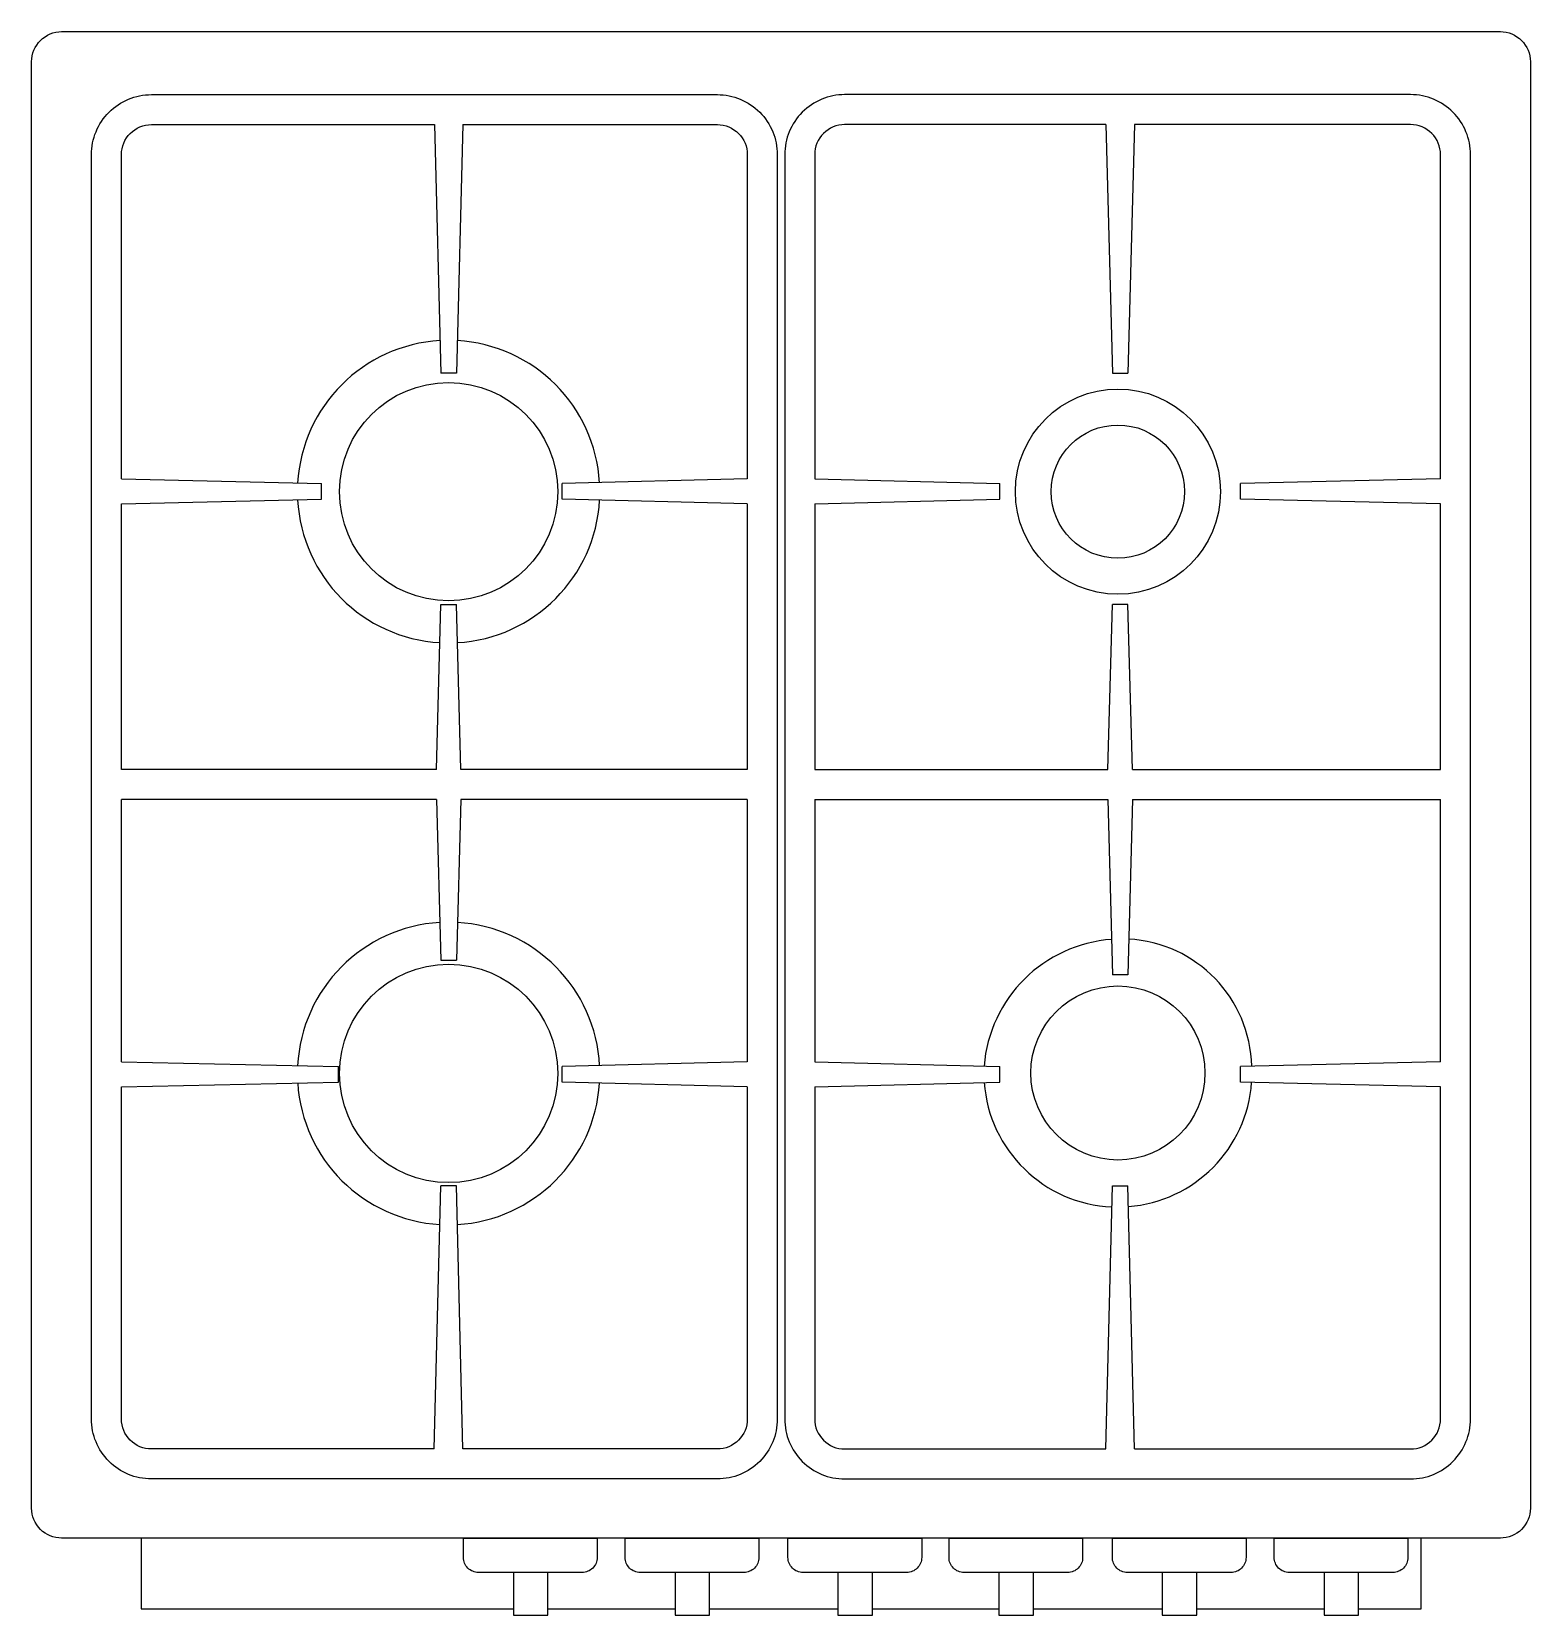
# Model space of a CAD drawing. Header units: millimetres. Extents: x -37 to 463, y -2 to 526.
import ezdxf

# ---------------------------------------------------------------- set-up
doc = ezdxf.new("R2010")
doc.units = ezdxf.units.MM
doc.layers.add('ceco.net 303', color=7, linetype='Continuous')

msp = doc.modelspace()

# ---------------------------------------------------------------- linework, layer by layer
at = {"layer": 'ceco.net 303'}
for p, q in [((97.86, 494.97), (100.04, 412.08)), ((107.37, 494.97), (105.19, 412.08)), ((321.9, 494.97), (324.08, 412.08)), ((331.41, 494.97), (329.23, 412.08)), ((105.19, 412.08), (100.04, 412.08)), ((324.08, 412.08), (329.23, 412.08)), ((-6.55, 376.8), (60.24, 375.23)), ((60.24, 370.08), (60.24, 375.23)), ((202.26, 376.84), (140.45, 375.23)), ((140.45, 370.08), (140.45, 375.23)), ((224.74, 376.84), (286.55, 375.23)), ((286.55, 370.08), (286.55, 375.23)), ((433.55, 376.8), (366.76, 375.23)), ((366.76, 370.08), (366.76, 375.23)), ((-6.55, 368.51), (60.24, 370.08)), ((202.26, 368.46), (140.45, 370.08)), ((224.74, 368.46), (286.55, 370.08)), ((433.55, 368.51), (366.76, 370.08)), ((98.52, 279.93), (100.04, 334.9)), ((100.04, 334.9), (105.19, 334.9)), ((106.71, 279.93), (105.19, 334.9)), ((322.56, 279.93), (324.08, 334.9)), ((329.23, 334.9), (324.08, 334.9)), ((330.75, 279.93), (329.23, 334.9)), ((98.52, 279.93), (-6.55, 279.93)), ((202.26, 279.93), (106.71, 279.93)), ((224.74, 279.93), (322.56, 279.93)), ((330.75, 279.93), (433.55, 279.93)), ((98.52, 269.93), (-6.55, 269.93)), ((98.52, 269.93), (100.04, 216.26)), ((106.71, 269.93), (105.19, 216.26)), ((202.26, 269.93), (106.71, 269.93)), ((224.74, 269.93), (322.56, 269.93)), ((322.56, 269.93), (324.08, 211.46)), ((330.75, 269.93), (329.23, 211.46)), ((330.75, 269.93), (433.55, 269.93)), ((100.04, 216.26), (105.19, 216.26)), ((329.23, 211.46), (324.08, 211.46)), ((-6.55, 182.38), (65.84, 180.81)), ((65.84, 175.66), (65.84, 180.81)), ((202.26, 182.43), (140.45, 180.81)), ((140.45, 175.66), (140.45, 180.81)), ((224.74, 182.43), (286.55, 180.81)), ((286.55, 175.66), (286.55, 180.81)), ((433.55, 182.38), (366.76, 180.81)), ((366.76, 175.66), (366.76, 180.81)), ((-6.55, 174.09), (65.84, 175.66)), ((202.26, 174.04), (140.45, 175.66)), ((224.74, 174.04), (286.55, 175.66)), ((433.55, 174.09), (366.76, 175.66)), ((97.84, 53.27), (100.04, 141.05)), ((105.19, 141.05), (100.04, 141.05)), ((107.38, 53.27), (105.19, 141.05)), ((321.88, 53.27), (324.08, 141.05)), ((324.08, 141.05), (329.23, 141.05)), ((331.42, 53.27), (329.23, 141.05))]:
    msp.add_line(p, q, dxfattribs=at)
for points in [[(-26.5, 525.98), (453.5, 525.98, -0.414214), (463.5, 515.98), (463.5, 33.53, -0.414214), (453.5, 23.53), (-26.5, 23.53, -0.414214), (-36.5, 33.53), (-36.5, 515.98, -0.414214)], [(192.26, 43.27), (3.45, 43.27, -0.414214), (-16.55, 63.27), (-16.55, 484.97, -0.414214), (3.45, 504.97), (192.26, 504.97, -0.414214), (212.26, 484.97), (212.26, 63.27, -0.414214)], [(234.74, 43.27), (423.55, 43.27, 0.414214), (443.55, 63.27), (443.55, 484.97, 0.414214), (423.55, 504.97), (234.74, 504.97, 0.414214), (214.74, 484.97), (214.74, 63.27, 0.414214)], [(107.56, 23.53), (152.16, 23.53), (152.16, 17.08, -0.414214), (147.16, 12.08), (112.56, 12.08, -0.414214), (107.56, 17.08)], [(161.51, 23.53), (206.11, 23.53), (206.11, 17.08, -0.414214), (201.11, 12.08), (166.51, 12.08, -0.414214), (161.51, 17.08)], [(215.83, 23.53), (260.43, 23.53), (260.43, 17.08, -0.414214), (255.43, 12.08), (220.83, 12.08, -0.414214), (215.83, 17.08)], [(269.55, 23.53), (314.14, 23.53), (314.14, 17.08, -0.414214), (309.14, 12.08), (274.55, 12.08, -0.414214), (269.55, 17.08)], [(324.05, 23.53), (368.65, 23.53), (368.65, 17.08, -0.414214), (363.65, 12.08), (329.05, 12.08, -0.414214), (324.05, 17.08)], [(378.05, 23.53), (422.65, 23.53), (422.65, 17.08, -0.414214), (417.65, 12.08), (383.05, 12.08, -0.414214), (378.05, 17.08)]]:
    msp.add_lwpolyline(points, format="xyb", close=True, dxfattribs=at)
for points in [[(-6.55, 376.8), (-6.55, 484.97, -0.414214), (3.45, 494.97), (97.86, 494.97)], [(107.37, 494.97), (192.26, 494.97, -0.414214), (202.26, 484.97), (202.26, 376.84)], [(321.9, 494.97), (234.74, 494.97, 0.414214), (224.74, 484.97), (224.74, 376.84)], [(433.55, 376.8), (433.55, 484.97, 0.414214), (423.55, 494.97), (331.41, 494.97)], [(97.84, 53.27), (3.45, 53.27, -0.414214), (-6.55, 63.27), (-6.55, 174.09)], [(202.26, 174.04), (202.26, 63.27, -0.414214), (192.26, 53.27), (107.38, 53.27)], [(224.74, 174.04), (224.74, 63.27, 0.414214), (234.74, 53.27), (321.88, 53.27)], [(331.42, 53.27), (423.55, 53.27, 0.414214), (433.55, 63.27), (433.55, 174.09)]]:
    msp.add_lwpolyline(points, format="xyb", dxfattribs=at)
for points in [[(-6.55, 279.93), (-6.55, 368.51)], [(202.26, 368.46), (202.26, 279.93)], [(224.74, 368.46), (224.74, 279.93)], [(433.55, 279.93), (433.55, 368.51)], [(-6.55, 182.38), (-6.55, 269.93)], [(202.26, 269.93), (202.26, 182.43)], [(224.74, 269.93), (224.74, 182.43)], [(433.55, 182.38), (433.55, 269.93)], [(406.2, 0), (427.07, 0), (427.07, 23.53), (0, 23.53), (0, 0), (124.23, 0)], [(135.7, 0), (178.18, 0)], [(189.66, 0), (232.5, 0)], [(243.98, 0), (286.21, 0)], [(297.69, 0), (340.72, 0)], [(352.19, 0), (394.72, 0)]]:
    msp.add_lwpolyline(points, dxfattribs=at)
for points in [[(135.7, 12.08), (124.23, 12.08), (124.23, -2.21), (135.7, -2.21)], [(189.66, 12.08), (178.18, 12.08), (178.18, -2.21), (189.66, -2.21)], [(243.98, 12.08), (232.5, 12.08), (232.5, -2.21), (243.98, -2.21)], [(297.69, 12.08), (286.21, 12.08), (286.21, -2.21), (297.69, -2.21)], [(352.19, 12.08), (340.72, 12.08), (340.72, -2.21), (352.19, -2.21)], [(406.2, 12.08), (394.72, 12.08), (394.72, -2.21), (406.2, -2.21)]]:
    msp.add_lwpolyline(points, close=True, dxfattribs=at)
for centre, radius in [((102.61, 372.56), 36.42), ((325.9, 372.56), 34.22), ((325.9, 372.56), 22.23), ((102.61, 178.51), 36.42), ((325.9, 178.67), 29.04)]:
    msp.add_circle(centre, radius, dxfattribs=at)
for centre, radius, start, end in [((102.61, 372.56), 50.45, 93.2518, 176.7553), ((102.61, 372.56), 50.45, 3.4035, 86.7482), ((102.61, 372.56), 50.45, 183.0373, 266.6733), ((102.61, 372.56), 50.45, 273.3267, 356.8039), ((102.61, 178.51), 50.45, 93.3339, 177.0538), ((102.61, 178.51), 50.45, 2.9836, 86.6661), ((327.13, 177.33), 46.02, 94.0877, 175.4932), ((327.11, 179.94), 43.44, 1.2688, 86.9021), ((102.61, 178.51), 50.45, 183.5788, 266.706), ((102.61, 178.51), 50.45, 273.294, 356.384), ((325.9, 178.67), 44.71, 184.0327, 267.4415), ((325.9, 178.67), 44.71, 274.4991, 356.0308)]:
    msp.add_arc(centre, radius, start, end, dxfattribs=at)

doc.saveas('drawing.dxf')
